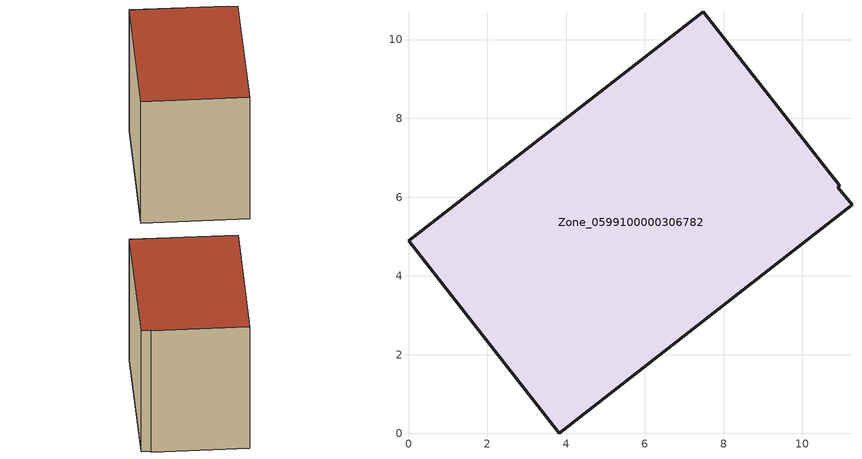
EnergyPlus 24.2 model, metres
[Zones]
Zone_0599100000306782
 floor ground (C_G): 0,4.89 7.49,10.71 10.95,6.29 10.9,6.25 11.26,5.81 3.82,0 z0
 wall outside (C_F): 7.49,10.71 0,4.89 3.82,0 11.26,5.81 10.9,6.25 10.95,6.29 7.49,10.71 z0:8.27
 roof outside (C_R): 0,4.89 3.82,0 11.26,5.81 10.9,6.25 10.95,6.29 7.49,10.71 z8.27
[BUILDING]
Pand.0599100000306782: North Axis=0; Terrain=City; Loads Convergence Tolerance Value=0.04; Temperature Convergence Tolerance Value=0.4; Solar Distribution=FullExterior; Maximum Number of Warmup Days=25; Minimum Number of Warmup Days=1
[Site:Location]
Rotterdam.The.Hague.AP_ZH_NLD Design_Conditions: Latitude=51.96; Longitude=4.45; Time Zone=1; Elevation=-4.5
[SITE:GROUNDTEMPERATURE:BUILDINGSURFACE]
18, 18, 18, 18, 18, 18, 18, 18, 18, 18, 18, 18
[MATERIAL] Thermal Absorptance=0.9; Solar Absorptance=0.7; Visible Absorptance=0.7
Name | Roughness | Thickness | Conductivity | Density | Specific Heat
G.TC.1975-1991 | MediumSmooth | 0.15 | 0.288461 | 540 | 1210
F.TC.1975-1991 | Rough | 0.3 | 0.230769 | 1920 | 840
R.TC.1975-1991 | MediumRough | 0.2 | 0.153846 | 1500 | 1000
[CONSTRUCTION]
C_G: G.TC.1975-1991
C_F: F.TC.1975-1991
C_R: R.TC.1975-1991
[ZONE]
Zone_0599100000306782: Type=1; Multiplier=1; Ceiling Height=Autocalculate; Volume=Autocalculate; Floor Area=autocalculate; Part of Total Floor Area=Yes
[ZONEINFILTRATION:DESIGNFLOWRATE]
Infil_Zone_0599100000306782: Zone or ZoneList or Space or SpaceList=Zone_0599100000306782; Schedule=AlwaysOn; Design Flow Rate Calculation Method=Flow/Area; Flow Rate per Floor Area=0.003; Constant Term Coefficient=1; Temperature Term Coefficient=0; Velocity Term Coefficient=0; Velocity Squared Term Coefficient=0
[HVACTEMPLATE:ZONE:IDEALLOADSAIRSYSTEM]
Zone_0599100000306782: Maximum Heating Supply Air Temperature=50; Minimum Cooling Supply Air Temperature=13; Maximum Heating Supply Air Humidity Ratio=0.0156; Minimum Cooling Supply Air Humidity Ratio=0.0077; Heating Limit=NoLimit; Cooling Limit=NoLimit; Dehumidification Control Type=ConstantSensibleHeatRatio; Cooling Sensible Heat Ratio=0.7; Dehumidification Setpoint=60; Humidification Control Type=None; Humidification Setpoint=30; Outdoor Air Method=None; Outdoor Air Flow Rate per Person=0.00944; Outdoor Air Flow Rate per Zone Floor Area=0; Outdoor Air Flow Rate per Zone=0; Demand Controlled Ventilation Type=None; Outdoor Air Economizer Type=NoEconomizer; Heat Recovery Type=None; Sensible Heat Recovery Effectiveness=0.7; Latent Heat Recovery Effectiveness=0.65
[ZONECONTROL:THERMOSTAT]
ThermostatControl_Zone_0599100000306782: Zone or ZoneList=Zone_0599100000306782; Control Type Schedule=DualSetpointControlType; Control 1=Thermostat_Zone_0599100000306782; Temperature Difference Between Cutout And Setpoint=0
[THERMOSTATSETPOINT:DUALSETPOINT]
Thermostat_Zone_0599100000306782: Heating Setpoint Temperature Schedule=HeatingSetpoint_Zone_0599100000306782; Cooling Setpoint Temperature Schedule=CoolingSetpoint_Zone_0599100000306782
[SCHEDULE:COMPACT]
HeatingSetpoint_Zone_0599100000306782: Through: 12/31, For: AllDays, Until: 24:00, 21
CoolingSetpoint_Zone_0599100000306782: Through: 12/31, For: AllDays, Until: 24:00, 24
DualSetpointControlType: Through: 12/31, For: AllDays, Until: 24:00, 4
AlwaysOn: Through: 12/31, For: AllDays, Until: 24:00, 1
